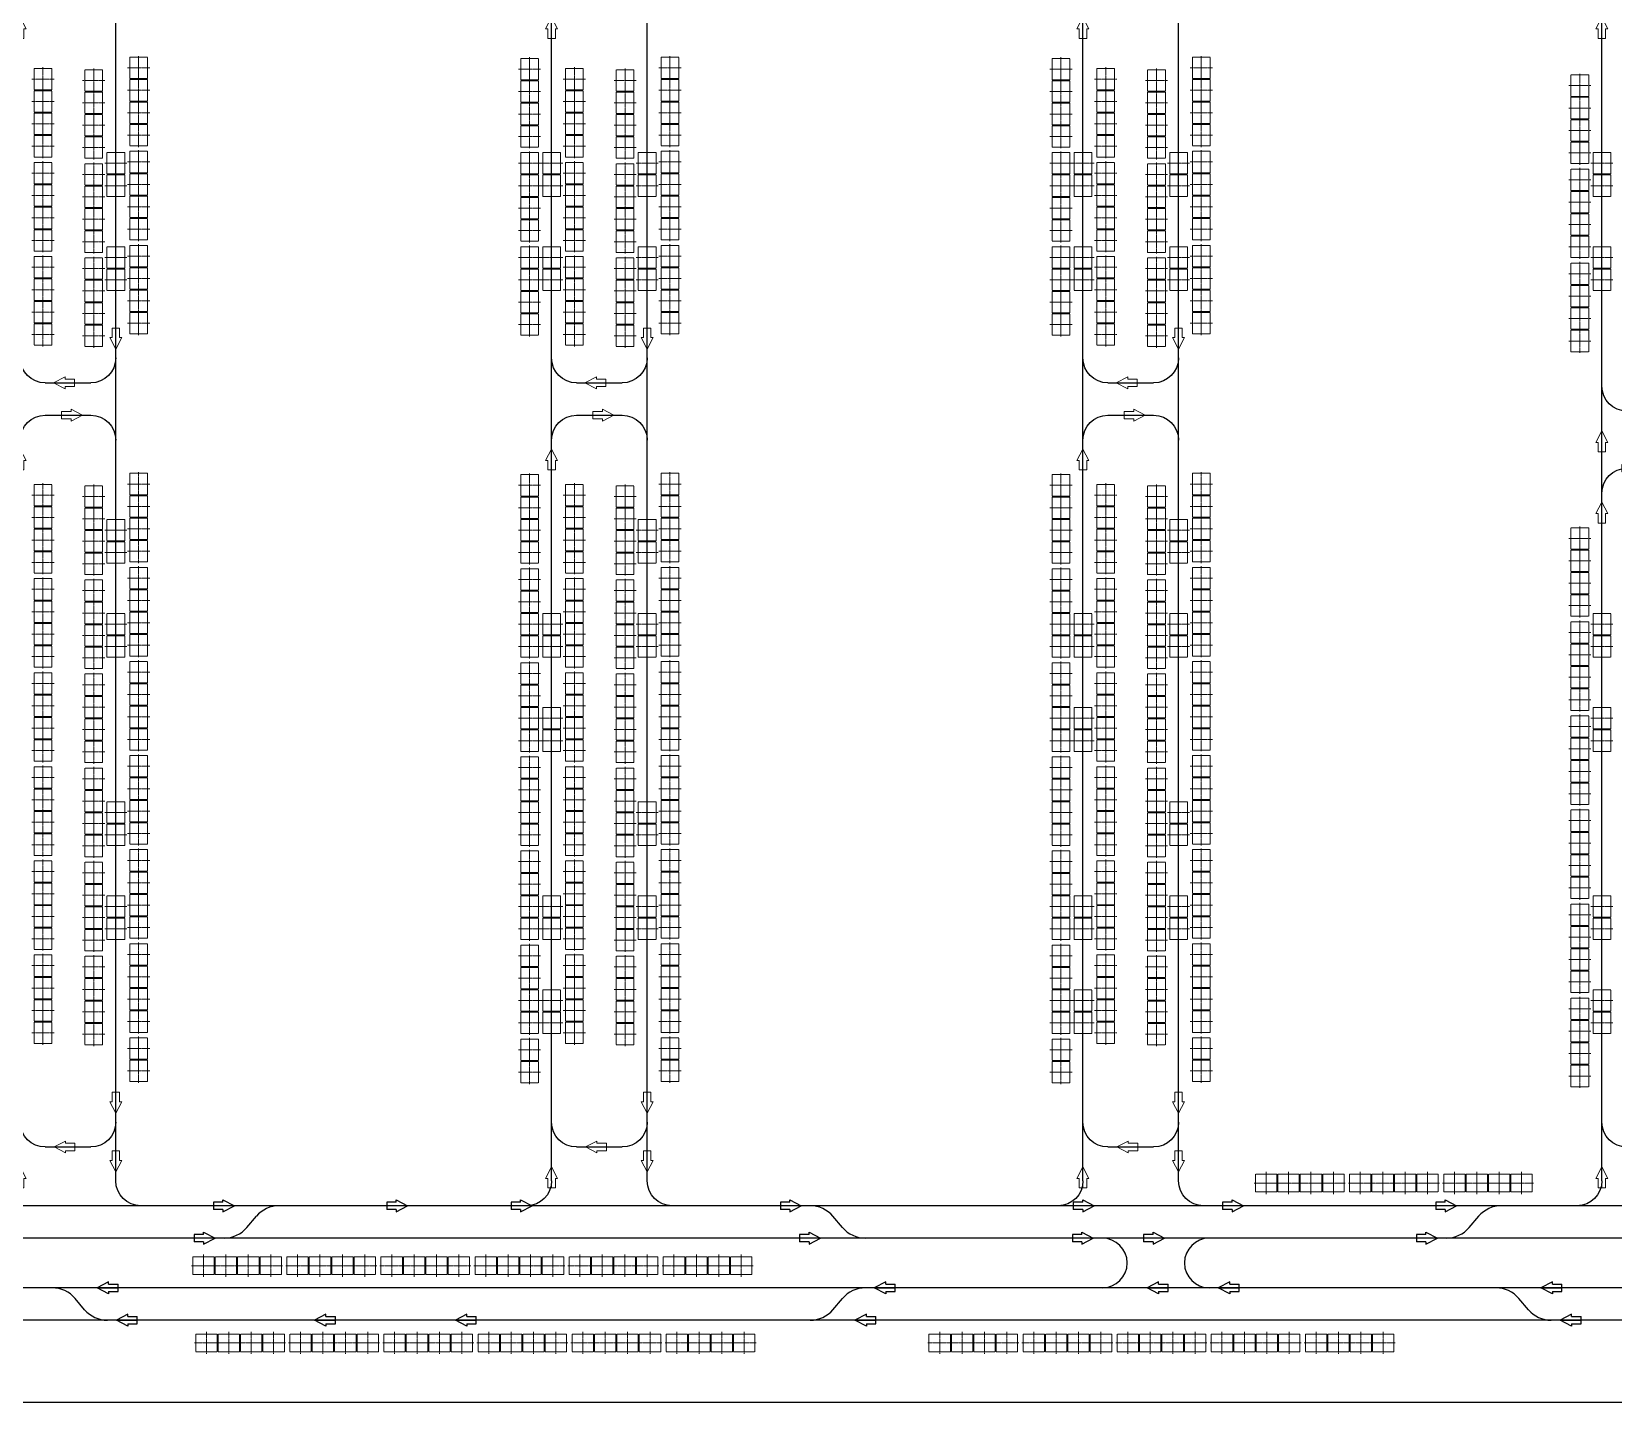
# Model space of a CAD drawing. Header units: millimetres. Extents: x -128 to 670218, y 27186 to 149492.
# Drawn here: x 475056 to 506826, y 27186 to 54722 of the extents above; entities that cross this region are included whole.
import ezdxf

# ---------------------------------------------------------------- set-up
doc = ezdxf.new("R2010")
doc.units = ezdxf.units.MM
doc.linetypes.add('AM_ISO08W050', pattern=[18, 12, -1.5, 3, -1.5])
doc.linetypes.add('XAT-M16_6F_EQ Layout_20211120$0$ACAD_ISO08W100', pattern=[36, 24, -3, 6, -3])
for name, color, linetype, lineweight in [('_CLINE', 4, 'XAT-M16_6F_EQ Layout_20211120$0$ACAD_ISO08W100', 9), ('DIRECT', 40, 'Continuous', 9), ('LINE_EQ', 4, 'AM_ISO08W050', 20), ('LINE_STB', 151, 'Continuous', 30)]:
    doc.layers.add(name, color=color, linetype=linetype, lineweight=lineweight)
doc.layers.add('Rail_H4822(Lower)', color=7, linetype='Continuous')

# ---------------------------------------------------------------- blocks, each defined once
blk = doc.blocks.new('*U3')
at = {"color": 0, "linetype": 'ByBlock'}
for p, q in [((-120, -230), (0, 0)), ((0, 0), (0, -420)), ((120, -230), (0, 0)), ((-75, -230), (-120, -230)), ((-75, -230), (-75, -420)), ((75, -230), (75, -420)), ((75, -230), (120, -230)), ((75, -420), (-75, -420))]:
    blk.add_line(p, q, dxfattribs=at)
blk = doc.blocks.new('A$C31676947')
at = {"layer": 'Rail_H4822(Lower)'}
for p, q in [((500, 47250), (500, 500)), ((2420, 47250), (2420, 500)), ((1000, 46570), (1920, 46570)), ((1000, 31870), (1920, 31870)), ((1000, 31220), (1920, 31220)), ((1000, 16520), (1920, 16520)), ((1000, 15870), (1920, 15870)), ((1000, 1180), (1920, 1180))]:
    blk.add_line(p, q, dxfattribs=at)
for centre, start, end in [((0, 47250), 0, 90), ((2920, 47250), 90, 180), ((1000, 46070), 90, 180), ((1920, 46070), 0, 90), ((1000, 32370), 180, 270), ((1920, 32370), 270, 0), ((1000, 30720), 90, 180), ((1920, 30720), 0, 90), ((0, 23700), 270, 0), ((2920, 23700), 180, 270), ((0, 21700), 0, 90), ((2920, 21700), 90, 180), ((1000, 17020), 180, 270), ((1920, 17020), 270, 0), ((1000, 15370), 90, 180), ((1920, 15370), 0, 90), ((1000, 1680), 180, 270), ((1920, 1680), 270, 0), ((0, 500), 270, 0), ((2920, 500), 180, 270)]:
    blk.add_arc(centre, 500, start, end, dxfattribs=at)
at = {"layer": 'DIRECT'}
for p, rotation in [((500, 46970), 180), ((1180, 46570), 89.99999999999999), ((500, 32550), 180), ((500, 23880), 180), ((500, 17200), 180), ((500, 1860), 180), ((1740, 1180), 270), ((500, 680), 180)]:
    blk.add_blockref('*U3', p, dxfattribs=dict(at, rotation=rotation))
for p in [(2420, 47070), (2420, 45890), (2420, 30540), (2420, 21520), (2420, 15190), (2420, 780)]:
    blk.add_blockref('*U3', p, dxfattribs=at)
at = {"layer": 'DIRECT', "lineweight": -2}
for p, rotation in [((1750, 31870), 270), ((1170, 31220), 89.99999999999999), ((1750, 16520), 270), ((1170, 15870), 89.99999999999999)]:
    blk.add_blockref('*U3', p, dxfattribs=dict(at, rotation=rotation))
blk = doc.blocks.new('A$Ca08771bd')
at = {"layer": 'Rail_H4822(Lower)'}
for p, q in [((500, 47250), (500, 500)), ((2920, 47250), (2920, 500)), ((1000, 46570), (2420, 46570)), ((2290, 42199), (2630, 42357)), ((2000, 41745), (2000, 6005)), ((1000, 32935), (1500, 32935)), ((1500, 31785), (1000, 31785)), ((2300, 27664), (2620, 27480)), ((2300, 17736), (2620, 17920)), ((1000, 13615), (1500, 13615)), ((1500, 12465), (1000, 12465)), ((2290, 5552), (2630, 5394)), ((1000, 1180), (2420, 1180))]:
    blk.add_line(p, q, dxfattribs=at)
for centre, radius, start, end in [((0, 47250), 500, 0, 90), ((3420, 47250), 500, 90, 180), ((1000, 46070), 500, 90, 180), ((2420, 46070), 500, 0, 90), ((2420, 42811), 500, 294.8882, 0), ((2500, 41745), 500, 114.8882, 180), ((1000, 33435), 500, 180, 270), ((1500, 33435), 500, 270, 0), ((1000, 31285), 500, 90, 180), ((1500, 31285), 500, 0, 90), ((2600, 28184), 600, 180, 240), ((2320, 26960), 600, 0, 60), ((0, 23700), 500, 270, 0), ((3420, 23700), 500, 180, 270), ((0, 21700), 500, 0, 90), ((3420, 21700), 500, 90, 180), ((2320, 18440), 600, 300, 0), ((2600, 17216), 600, 120, 180), ((1000, 14115), 500, 180, 270), ((1500, 14115), 500, 270, 0), ((1000, 11965), 500, 90, 180), ((1500, 11965), 500, 0, 90), ((2500, 6005), 500, 180, 245.1118), ((2420, 4940), 500, 0, 65.1118), ((1000, 1680), 500, 180, 270), ((2420, 1680), 500, 270, 0), ((0, 500), 500, 270, 0), ((3420, 500), 500, 180, 270)]:
    blk.add_arc(centre, radius, start, end, dxfattribs=at)
at = {"layer": 'DIRECT'}
for p, rotation in [((500, 46970), 180), ((1180, 46570), 90), ((500, 33615), 180), ((1320, 32935), 270), ((500, 32185), 180), ((1180, 31785), 90), ((500, 23880), 180), ((500, 14295), 180), ((1320, 13615), 270), ((500, 12865), 180), ((1180, 12465), 90), ((500, 1860), 180), ((2240, 1180), 270), ((500, 680), 180)]:
    blk.add_blockref('*U3', p, dxfattribs=dict(at, rotation=rotation))
for p in [(2920, 47070), (2920, 45890), (2920, 41911), (2000, 32535), (2000, 31105), (2920, 21520), (2000, 13215), (2000, 11785), (2920, 780)]:
    blk.add_blockref('*U3', p, dxfattribs=at)
at = {"layer": 'DIRECT', "lineweight": -2}
for p in [(2000, 27287), (2920, 26780), (2920, 17543), (2000, 17036), (2920, 4760)]:
    blk.add_blockref('*U3', p, dxfattribs=at)
blk = doc.blocks.new('*U537')
at = {"color": 0, "linetype": 'ByBlock'}
for p, q in [((-120, -230), (0, 0)), ((0, 0), (0, -420)), ((120, -230), (0, 0)), ((-75, -230), (-120, -230)), ((-75, -230), (-75, -420)), ((75, -230), (75, -420)), ((75, -230), (120, -230)), ((75, -420), (-75, -420))]:
    blk.add_line(p, q, dxfattribs=at)
blk = doc.blocks.new('*U538')
at = {"color": 0, "linetype": 'ByBlock'}
for p, q in [((-120, -230), (0, 0)), ((0, 0), (0, -420)), ((120, -230), (0, 0)), ((-75, -230), (-120, -230)), ((-75, -230), (-75, -420)), ((75, -230), (75, -420)), ((75, -230), (120, -230)), ((75, -420), (-75, -420))]:
    blk.add_line(p, q, dxfattribs=at)
blk = doc.blocks.new('*U508')
at = {"color": 0, "linetype": 'ByBlock'}
for p, q in [((-120, -230), (0, 0)), ((0, 0), (0, -420)), ((120, -230), (0, 0)), ((-75, -230), (-120, -230)), ((-75, -230), (-75, -420)), ((75, -230), (75, -420)), ((75, -230), (120, -230)), ((75, -420), (-75, -420))]:
    blk.add_line(p, q, dxfattribs=at)
blk = doc.blocks.new('*U509')
at = {"color": 0, "linetype": 'ByBlock'}
for p, q in [((-120, -230), (0, 0)), ((0, 0), (0, -420)), ((120, -230), (0, 0)), ((-75, -230), (-120, -230)), ((-75, -230), (-75, -420)), ((75, -230), (75, -420)), ((75, -230), (120, -230)), ((75, -420), (-75, -420))]:
    blk.add_line(p, q, dxfattribs=at)
blk = doc.blocks.new('*U763')
at = {"color": 0, "linetype": 'ByBlock'}
for p, q in [((-120, -230), (0, 0)), ((0, 0), (0, -420)), ((120, -230), (0, 0)), ((-75, -230), (-120, -230)), ((-75, -230), (-75, -420)), ((75, -230), (75, -420)), ((75, -230), (120, -230)), ((75, -420), (-75, -420))]:
    blk.add_line(p, q, dxfattribs=at)
blk = doc.blocks.new('*U730')
at = {"color": 0, "linetype": 'ByBlock'}
for p, q in [((-120, -230), (0, 0)), ((0, 0), (0, -420)), ((120, -230), (0, 0)), ((-75, -230), (-120, -230)), ((-75, -230), (-75, -420)), ((75, -230), (75, -420)), ((75, -230), (120, -230)), ((75, -420), (-75, -420))]:
    blk.add_line(p, q, dxfattribs=at)
blk = doc.blocks.new('*U658')
at = {"color": 0, "linetype": 'ByBlock'}
for p, q in [((-120, -230), (0, 0)), ((0, 0), (0, -420)), ((120, -230), (0, 0)), ((-75, -230), (-120, -230)), ((-75, -230), (-75, -420)), ((75, -230), (75, -420)), ((75, -230), (120, -230)), ((75, -420), (-75, -420))]:
    blk.add_line(p, q, dxfattribs=at)
blk = doc.blocks.new('*U660')
at = {"color": 0, "linetype": 'ByBlock'}
for p, q in [((-120, -230), (0, 0)), ((0, 0), (0, -420)), ((120, -230), (0, 0)), ((-75, -230), (-120, -230)), ((-75, -230), (-75, -420)), ((75, -230), (75, -420)), ((75, -230), (120, -230)), ((75, -420), (-75, -420))]:
    blk.add_line(p, q, dxfattribs=at)
blk = doc.blocks.new('*U694')
at = {"color": 0, "linetype": 'ByBlock'}
for p, q in [((-120, -230), (0, 0)), ((0, 0), (0, -420)), ((120, -230), (0, 0)), ((-75, -230), (-120, -230)), ((-75, -230), (-75, -420)), ((75, -230), (75, -420)), ((75, -230), (120, -230)), ((75, -420), (-75, -420))]:
    blk.add_line(p, q, dxfattribs=at)
blk = doc.blocks.new('*U695')
at = {"color": 0, "linetype": 'ByBlock'}
for p, q in [((-120, -230), (0, 0)), ((0, 0), (0, -420)), ((120, -230), (0, 0)), ((-75, -230), (-120, -230)), ((-75, -230), (-75, -420)), ((75, -230), (75, -420)), ((75, -230), (120, -230)), ((75, -420), (-75, -420))]:
    blk.add_line(p, q, dxfattribs=at)
blk = doc.blocks.new('*U262')
at = {"color": 0, "linetype": 'ByBlock'}
for p, q in [((-120, -230), (0, 0)), ((0, 0), (0, -420)), ((120, -230), (0, 0)), ((-75, -230), (-120, -230)), ((-75, -230), (-75, -420)), ((75, -230), (75, -420)), ((75, -230), (120, -230)), ((75, -420), (-75, -420))]:
    blk.add_line(p, q, dxfattribs=at)
blk = doc.blocks.new('*U263')
at = {"color": 0, "linetype": 'ByBlock'}
for p, q in [((-120, -230), (0, 0)), ((0, 0), (0, -420)), ((120, -230), (0, 0)), ((-75, -230), (-120, -230)), ((-75, -230), (-75, -420)), ((75, -230), (75, -420)), ((75, -230), (120, -230)), ((75, -420), (-75, -420))]:
    blk.add_line(p, q, dxfattribs=at)
blk = doc.blocks.new('*U264')
at = {"color": 0, "linetype": 'ByBlock'}
for p, q in [((-120, -230), (0, 0)), ((0, 0), (0, -420)), ((120, -230), (0, 0)), ((-75, -230), (-120, -230)), ((-75, -230), (-75, -420)), ((75, -230), (75, -420)), ((75, -230), (120, -230)), ((75, -420), (-75, -420))]:
    blk.add_line(p, q, dxfattribs=at)
blk = doc.blocks.new('*U265')
at = {"color": 0, "linetype": 'ByBlock'}
for p, q in [((-120, -230), (0, 0)), ((0, 0), (0, -420)), ((120, -230), (0, 0)), ((-75, -230), (-120, -230)), ((-75, -230), (-75, -420)), ((75, -230), (75, -420)), ((75, -230), (120, -230)), ((75, -420), (-75, -420))]:
    blk.add_line(p, q, dxfattribs=at)
blk = doc.blocks.new('*U266')
at = {"color": 0, "linetype": 'ByBlock'}
for p, q in [((-120, -230), (0, 0)), ((0, 0), (0, -420)), ((120, -230), (0, 0)), ((-75, -230), (-120, -230)), ((-75, -230), (-75, -420)), ((75, -230), (75, -420)), ((75, -230), (120, -230)), ((75, -420), (-75, -420))]:
    blk.add_line(p, q, dxfattribs=at)
blk = doc.blocks.new('*U267')
at = {"color": 0, "linetype": 'ByBlock'}
for p, q in [((-120, -230), (0, 0)), ((0, 0), (0, -420)), ((120, -230), (0, 0)), ((-75, -230), (-120, -230)), ((-75, -230), (-75, -420)), ((75, -230), (75, -420)), ((75, -230), (120, -230)), ((75, -420), (-75, -420))]:
    blk.add_line(p, q, dxfattribs=at)
blk = doc.blocks.new('*U4')
at = {"color": 0, "linetype": 'ByBlock'}
for p, q in [((-120, -230), (0, 0)), ((0, 0), (0, -420)), ((120, -230), (0, 0)), ((-75, -230), (-120, -230)), ((-75, -230), (-75, -420)), ((75, -230), (75, -420)), ((75, -230), (120, -230)), ((75, -420), (-75, -420))]:
    blk.add_line(p, q, dxfattribs=at)
blk = doc.blocks.new('*U5')
at = {"color": 0, "linetype": 'ByBlock'}
for p, q in [((-120, -230), (0, 0)), ((0, 0), (0, -420)), ((120, -230), (0, 0)), ((-75, -230), (-120, -230)), ((-75, -230), (-75, -420)), ((75, -230), (75, -420)), ((75, -230), (120, -230)), ((75, -420), (-75, -420))]:
    blk.add_line(p, q, dxfattribs=at)
blk = doc.blocks.new('*U6')
at = {"color": 0, "linetype": 'ByBlock'}
for p, q in [((-120, -230), (0, 0)), ((0, 0), (0, -420)), ((120, -230), (0, 0)), ((-75, -230), (-120, -230)), ((-75, -230), (-75, -420)), ((75, -230), (75, -420)), ((75, -230), (120, -230)), ((75, -420), (-75, -420))]:
    blk.add_line(p, q, dxfattribs=at)
blk = doc.blocks.new('*U7')
at = {"color": 0, "linetype": 'ByBlock'}
for p, q in [((-120, -230), (0, 0)), ((0, 0), (0, -420)), ((120, -230), (0, 0)), ((-75, -230), (-120, -230)), ((-75, -230), (-75, -420)), ((75, -230), (75, -420)), ((75, -230), (120, -230)), ((75, -420), (-75, -420))]:
    blk.add_line(p, q, dxfattribs=at)
blk = doc.blocks.new('*U8')
at = {"color": 0, "linetype": 'ByBlock'}
for p, q in [((-120, -230), (0, 0)), ((0, 0), (0, -420)), ((120, -230), (0, 0)), ((-75, -230), (-120, -230)), ((-75, -230), (-75, -420)), ((75, -230), (75, -420)), ((75, -230), (120, -230)), ((75, -420), (-75, -420))]:
    blk.add_line(p, q, dxfattribs=at)
blk = doc.blocks.new('*U9')
at = {"color": 0, "linetype": 'ByBlock'}
for p, q in [((-120, -230), (0, 0)), ((0, 0), (0, -420)), ((120, -230), (0, 0)), ((-75, -230), (-120, -230)), ((-75, -230), (-75, -420)), ((75, -230), (75, -420)), ((75, -230), (120, -230)), ((75, -420), (-75, -420))]:
    blk.add_line(p, q, dxfattribs=at)
blk = doc.blocks.new('XAT-M16_6F_EQ Layout_20211120$0$EG-12_FOUP_(01)-pv')
at = {"layer": '_CLINE'}
for p, q in [((0, 211), (0, -235)), ((-239, -12), (239, -12))]:
    blk.add_line(p, q, dxfattribs=at)
at = {"layer": 'LINE_EQ'}
blk.add_lwpolyline([(-215, 166), (-215, -190), (215, -190), (215, 166)], close=True, dxfattribs=at)
blk = doc.blocks.new('A$Cb83e1a90')
at = {"rotation": 89.99999999999999}
for p in [(-955, -909), (-955, -1359), (-955, -1809), (-955, -2259)]:
    blk.add_blockref('XAT-M16_6F_EQ Layout_20211120$0$EG-12_FOUP_(01)-pv', p, dxfattribs=at)

msp = doc.modelspace()

# ---------------------------------------------------------------- linework, layer by layer
msp.add_lwpolyline([(449374, 79986), (524036, 79986), (524036, 27186), (449374, 27186)], close=True)
at = {"layer": 'Rail_H4822(Lower)'}
for p, q in [((667388, 31136), (472028, 31136)), ((479379, 30698), (479571, 30925)), ((491344, 30698), (491152, 30925)), ((503929, 30698), (504121, 30925)), ((668038, 30486), (471361, 30486)), ((665226, 29486), (471361, 29486)), ((476121, 29048), (475929, 29275)), ((491152, 29048), (491344, 29275)), ((505121, 29048), (504929, 29275)), ((475728, 28836), (336538, 28836)), ((669038, 28836), (475728, 28836))]:
    msp.add_line(p, q, dxfattribs=at)
for centre, radius, start, end in [((480028, 30536), 600, 90, 139.6984), ((490694, 30536), 600, 40.3016, 90), ((504578, 30536), 600, 90, 139.6984), ((478921, 31086), 600, 270, 319.6984), ((491801, 31086), 600, 220.3016, 270), ((503471, 31086), 600, 270, 319.6984), ((496561, 29986), 500, 270, 90), ((498711, 29986), 500, 90, 270), ((475471, 28886), 600, 40.3016, 90), ((491801, 28886), 600, 90, 139.6984), ((504471, 28886), 600, 40.3016, 90), ((476578, 29436), 600, 220.3016, 270), ((490694, 29436), 600, 270, 319.6984), ((505578, 29436), 600, 220.3016, 270)]:
    msp.add_arc(centre, radius, start, end, dxfattribs=at)

# ---------------------------------------------------------------- block references
at = {"layer": 'LINE_EQ', "rotation": 89.99999999999999}
for p in [(476735, 52077), (485488, 52077), (487408, 52077), (496161, 52077), (498081, 52077), (506584, 52077), (476735, 51627), (485488, 51627), (487408, 51627), (496161, 51627), (498081, 51627), (506584, 51627), (476735, 50187), (485488, 50187), (487408, 50187), (496161, 50187), (498081, 50187), (506584, 50187), (476735, 49737), (485488, 49737), (487408, 49737), (496161, 49737), (498081, 49737), (506584, 49737), (476735, 44708), (487408, 44708), (498081, 44708), (476735, 44258), (487408, 44258), (498081, 44258), (476735, 42818), (485488, 42818), (487408, 42818), (496161, 42818), (498081, 42818), (506584, 42818), (476735, 42368), (485488, 42368), (487408, 42368), (496161, 42368), (498081, 42368), (506584, 42368), (485488, 40928), (496161, 40928), (506584, 40928), (485488, 40478), (496161, 40478), (506584, 40478), (476735, 39038), (487408, 39038), (498081, 39038), (476735, 38588), (487408, 38588), (498081, 38588), (476735, 37148), (485488, 37148), (487408, 37148), (496161, 37148), (498081, 37148), (506584, 37148), (476735, 36698), (485488, 36698), (487408, 36698), (496161, 36698), (498081, 36698), (506584, 36698), (485488, 35258), (496161, 35258), (506584, 35258), (485488, 34808), (496161, 34808), (506584, 34808)]:
    msp.add_blockref('XAT-M16_6F_EQ Layout_20211120$0$EG-12_FOUP_(01)-pv', p, dxfattribs=at)
at = {"layer": 'LINE_STB'}
for p, rotation in [((477192, 53993), 89.99999999999999), ((485045, 53967), 89.99999999999999), ((487865, 53993), 89.99999999999999), ((495718, 53967), 89.99999999999999), ((498538, 53993), 89.99999999999999), ((475272, 53768), 89.99999999999999), ((476292, 53742), 89.99999999999999), ((477192, 53543), 89.99999999999999), ((485045, 53517), 89.99999999999999), ((485945, 53768), 89.99999999999999), ((486965, 53742), 89.99999999999999), ((487865, 53543), 89.99999999999999), ((495718, 53517), 89.99999999999999), ((496618, 53768), 89.99999999999999), ((497638, 53742), 89.99999999999999), ((498538, 53543), 89.99999999999999), ((475272, 53318), 89.99999999999999), ((476292, 53292), 89.99999999999999), ((485945, 53318), 89.99999999999999), ((486965, 53292), 89.99999999999999), ((496618, 53318), 89.99999999999999), ((497638, 53292), 89.99999999999999), ((475272, 52868), 89.99999999999999), ((476292, 52842), 89.99999999999999), ((477192, 53093), 89.99999999999999), ((485045, 53067), 89.99999999999999), ((485945, 52868), 89.99999999999999), ((486965, 52842), 89.99999999999999), ((487865, 53093), 89.99999999999999), ((495718, 53067), 89.99999999999999), ((496618, 52868), 89.99999999999999), ((497638, 52842), 89.99999999999999), ((498538, 53093), 89.99999999999999), ((477192, 52643), 89.99999999999999), ((485045, 52617), 89.99999999999999), ((487865, 52643), 89.99999999999999), ((495718, 52617), 89.99999999999999), ((498538, 52643), 89.99999999999999), ((475272, 52418), 89.99999999999999), ((476292, 52392), 89.99999999999999), ((485945, 52418), 89.99999999999999), ((486965, 52392), 89.99999999999999), ((496618, 52418), 89.99999999999999), ((497638, 52392), 89.99999999999999), ((475272, 51878), 89.99999999999999), ((477192, 52103), 89.99999999999999), ((485045, 52077), 89.99999999999999), ((485945, 51878), 89.99999999999999), ((487865, 52103), 89.99999999999999), ((495718, 52077), 89.99999999999999), ((496618, 51878), 89.99999999999999), ((498538, 52103), 89.99999999999999), ((476292, 51852), 89.99999999999999), ((477192, 51653), 89.99999999999999), ((485045, 51627), 89.99999999999999), ((486965, 51852), 89.99999999999999), ((487865, 51653), 89.99999999999999), ((495718, 51627), 89.99999999999999), ((497638, 51852), 89.99999999999999), ((498538, 51653), 89.99999999999999), ((475272, 51428), 89.99999999999999), ((476292, 51402), 89.99999999999999), ((485945, 51428), 89.99999999999999), ((486965, 51402), 89.99999999999999), ((496618, 51428), 89.99999999999999), ((497638, 51402), 89.99999999999999), ((475272, 50978), 89.99999999999999), ((476292, 50952), 89.99999999999999), ((477192, 51203), 89.99999999999999), ((485045, 51177), 89.99999999999999), ((485945, 50978), 89.99999999999999), ((486965, 50952), 89.99999999999999), ((487865, 51203), 89.99999999999999), ((495718, 51177), 89.99999999999999), ((496618, 50978), 89.99999999999999), ((497638, 50952), 89.99999999999999), ((498538, 51203), 89.99999999999999), ((477192, 50753), 89.99999999999999), ((485045, 50727), 89.99999999999999), ((487865, 50753), 89.99999999999999), ((495718, 50727), 89.99999999999999), ((498538, 50753), 89.99999999999999), ((475272, 50528), 89.99999999999999), ((476292, 50502), 89.99999999999999), ((485945, 50528), 89.99999999999999), ((486965, 50502), 89.99999999999999), ((496618, 50528), 89.99999999999999), ((497638, 50502), 89.99999999999999), ((475272, 49988), 89.99999999999999), ((476292, 49962), 89.99999999999999), ((477192, 50213), 89.99999999999999), ((485045, 50187), 89.99999999999999), ((485945, 49988), 89.99999999999999), ((486965, 49962), 89.99999999999999), ((487865, 50213), 89.99999999999999), ((495718, 50187), 89.99999999999999), ((496618, 49988), 89.99999999999999), ((497638, 49962), 89.99999999999999), ((498538, 50213), 89.99999999999999), ((477192, 49763), 89.99999999999999), ((485045, 49737), 89.99999999999999), ((487865, 49763), 89.99999999999999), ((495718, 49737), 89.99999999999999), ((498538, 49763), 89.99999999999999), ((475272, 49538), 89.99999999999999), ((476292, 49512), 89.99999999999999), ((485945, 49538), 89.99999999999999), ((486965, 49512), 89.99999999999999), ((496618, 49538), 89.99999999999999), ((497638, 49512), 89.99999999999999), ((475272, 49088), 89.99999999999999), ((476292, 49062), 89.99999999999999), ((477192, 49313), 89.99999999999999), ((485045, 49287), 89.99999999999999), ((485945, 49088), 89.99999999999999), ((486965, 49062), 89.99999999999999), ((487865, 49313), 89.99999999999999), ((495718, 49287), 89.99999999999999), ((496618, 49088), 89.99999999999999), ((497638, 49062), 89.99999999999999), ((498538, 49313), 89.99999999999999), ((477192, 48863), 89.99999999999999), ((485045, 48837), 89.99999999999999), ((487865, 48863), 89.99999999999999), ((495718, 48837), 89.99999999999999), ((498538, 48863), 89.99999999999999), ((475272, 48638), 89.99999999999999), ((476292, 48612), 89.99999999999999), ((485945, 48638), 89.99999999999999), ((486965, 48612), 89.99999999999999), ((496618, 48638), 89.99999999999999), ((497638, 48612), 89.99999999999999), ((477192, 45634), 89.99999999999999), ((485045, 45608), 89.99999999999999), ((487865, 45634), 89.99999999999999), ((495718, 45608), 89.99999999999999), ((498538, 45634), 89.99999999999999), ((475272, 45409), 89.99999999999999), ((476292, 45383), 89.99999999999999), ((485945, 45409), 89.99999999999999), ((486965, 45383), 89.99999999999999), ((496618, 45409), 89.99999999999999), ((497638, 45383), 89.99999999999999), ((475272, 44959), 89.99999999999999), ((476292, 44933), 89.99999999999999), ((477192, 45184), 89.99999999999999), ((485045, 45158), 89.99999999999999), ((485945, 44959), 89.99999999999999), ((486965, 44933), 89.99999999999999), ((487865, 45184), 89.99999999999999), ((495718, 45158), 89.99999999999999), ((496618, 44959), 89.99999999999999), ((497638, 44933), 89.99999999999999), ((498538, 45184), 89.99999999999999), ((477192, 44734), 89.99999999999999), ((485045, 44708), 89.99999999999999), ((487865, 44734), 89.99999999999999), ((495718, 44708), 89.99999999999999), ((498538, 44734), 89.99999999999999), ((475272, 44509), 89.99999999999999), ((476292, 44483), 89.99999999999999), ((477192, 44284), 89.99999999999999), ((485045, 44258), 89.99999999999999), ((485945, 44509), 89.99999999999999), ((486965, 44483), 89.99999999999999), ((487865, 44284), 89.99999999999999), ((495718, 44258), 89.99999999999999), ((496618, 44509), 89.99999999999999), ((497638, 44483), 89.99999999999999), ((498538, 44284), 89.99999999999999), ((475272, 44059), 89.99999999999999), ((476292, 44033), 89.99999999999999), ((485945, 44059), 89.99999999999999), ((486965, 44033), 89.99999999999999), ((496618, 44059), 89.99999999999999), ((497638, 44033), 89.99999999999999), ((477192, 43744), 89.99999999999999), ((485045, 43718), 89.99999999999999), ((487865, 43744), 89.99999999999999), ((495718, 43718), 89.99999999999999), ((498538, 43744), 89.99999999999999), ((475272, 43519), 89.99999999999999), ((476292, 43493), 89.99999999999999), ((477192, 43294), 89.99999999999999), ((485945, 43519), 89.99999999999999), ((486965, 43493), 89.99999999999999), ((487865, 43294), 89.99999999999999), ((496618, 43519), 89.99999999999999), ((497638, 43493), 89.99999999999999), ((498538, 43294), 89.99999999999999), ((475272, 43069), 89.99999999999999), ((476292, 43043), 89.99999999999999), ((485045, 43268), 89.99999999999999), ((485945, 43069), 89.99999999999999), ((486965, 43043), 89.99999999999999), ((495718, 43268), 89.99999999999999), ((496618, 43069), 89.99999999999999), ((497638, 43043), 89.99999999999999), ((477192, 42844), 89.99999999999999), ((485045, 42818), 89.99999999999999), ((487865, 42844), 89.99999999999999), ((495718, 42818), 89.99999999999999), ((498538, 42844), 89.99999999999999), ((475272, 42619), 89.99999999999999), ((476292, 42593), 89.99999999999999), ((477192, 42394), 89.99999999999999), ((485045, 42368), 89.99999999999999), ((485945, 42619), 89.99999999999999), ((486965, 42593), 89.99999999999999), ((487865, 42394), 89.99999999999999), ((495718, 42368), 89.99999999999999), ((496618, 42619), 89.99999999999999), ((497638, 42593), 89.99999999999999), ((498538, 42394), 89.99999999999999), ((475272, 42169), 89.99999999999999), ((476292, 42143), 89.99999999999999), ((485945, 42169), 89.99999999999999), ((486965, 42143), 89.99999999999999), ((496618, 42169), 89.99999999999999), ((497638, 42143), 89.99999999999999), ((477192, 41854), 89.99999999999999), ((485045, 41828), 89.99999999999999), ((487865, 41854), 89.99999999999999), ((495718, 41828), 89.99999999999999), ((498538, 41854), 89.99999999999999), ((475272, 41629), 89.99999999999999), ((476292, 41603), 89.99999999999999), ((477192, 41404), 89.99999999999999), ((485945, 41629), 89.99999999999999), ((486965, 41603), 89.99999999999999), ((487865, 41404), 89.99999999999999), ((496618, 41629), 89.99999999999999), ((497638, 41603), 89.99999999999999), ((498538, 41404), 89.99999999999999), ((475272, 41179), 89.99999999999999), ((476292, 41153), 89.99999999999999), ((485045, 41378), 89.99999999999999), ((485945, 41179), 89.99999999999999), ((486965, 41153), 89.99999999999999), ((495718, 41378), 89.99999999999999), ((496618, 41179), 89.99999999999999), ((497638, 41153), 89.99999999999999), ((477192, 40954), 89.99999999999999), ((485045, 40928), 89.99999999999999), ((487865, 40954), 89.99999999999999), ((495718, 40928), 89.99999999999999), ((498538, 40954), 89.99999999999999), ((475272, 40729), 89.99999999999999), ((476292, 40703), 89.99999999999999), ((477192, 40504), 89.99999999999999), ((485045, 40478), 89.99999999999999), ((485945, 40729), 89.99999999999999), ((486965, 40703), 89.99999999999999), ((487865, 40504), 89.99999999999999), ((495718, 40478), 89.99999999999999), ((496618, 40729), 89.99999999999999), ((497638, 40703), 89.99999999999999), ((498538, 40504), 89.99999999999999), ((475272, 40279), 89.99999999999999), ((476292, 40253), 89.99999999999999), ((485945, 40279), 89.99999999999999), ((486965, 40253), 89.99999999999999), ((496618, 40279), 89.99999999999999), ((497638, 40253), 89.99999999999999), ((477192, 39964), 89.99999999999999), ((485045, 39938), 89.99999999999999), ((487865, 39964), 89.99999999999999), ((495718, 39938), 89.99999999999999), ((498538, 39964), 89.99999999999999), ((475272, 39739), 89.99999999999999), ((476292, 39713), 89.99999999999999), ((477192, 39514), 89.99999999999999), ((485045, 39488), 89.99999999999999), ((485945, 39739), 89.99999999999999), ((486965, 39713), 89.99999999999999), ((487865, 39514), 89.99999999999999), ((495718, 39488), 89.99999999999999), ((496618, 39739), 89.99999999999999), ((497638, 39713), 89.99999999999999), ((498538, 39514), 89.99999999999999), ((475272, 39289), 89.99999999999999), ((476292, 39263), 89.99999999999999), ((485945, 39289), 89.99999999999999), ((486965, 39263), 89.99999999999999), ((496618, 39289), 89.99999999999999), ((497638, 39263), 89.99999999999999), ((475272, 38839), 89.99999999999999), ((477192, 39064), 89.99999999999999), ((485045, 39038), 89.99999999999999), ((485945, 38839), 89.99999999999999), ((487865, 39064), 89.99999999999999), ((495718, 39038), 89.99999999999999), ((496618, 38839), 89.99999999999999), ((498538, 39064), 89.99999999999999), ((476292, 38813), 89.99999999999999), ((477192, 38614), 89.99999999999999), ((485045, 38588), 89.99999999999999), ((486965, 38813), 89.99999999999999), ((487865, 38614), 89.99999999999999), ((495718, 38588), 89.99999999999999), ((497638, 38813), 89.99999999999999), ((498538, 38614), 89.99999999999999), ((475272, 38389), 89.99999999999999), ((476292, 38363), 89.99999999999999), ((485945, 38389), 89.99999999999999), ((486965, 38363), 89.99999999999999), ((496618, 38389), 89.99999999999999), ((497638, 38363), 89.99999999999999), ((477192, 38074), 89.99999999999999), ((485045, 38048), 89.99999999999999), ((487865, 38074), 89.99999999999999), ((495718, 38048), 89.99999999999999), ((498538, 38074), 89.99999999999999), ((475272, 37849), 89.99999999999999), ((476292, 37823), 89.99999999999999), ((477192, 37624), 89.99999999999999), ((485045, 37598), 89.99999999999999), ((485945, 37849), 89.99999999999999), ((486965, 37823), 89.99999999999999), ((487865, 37624), 89.99999999999999), ((495718, 37598), 89.99999999999999), ((496618, 37849), 89.99999999999999), ((497638, 37823), 89.99999999999999), ((498538, 37624), 89.99999999999999), ((475272, 37399), 89.99999999999999), ((476292, 37373), 89.99999999999999), ((485945, 37399), 89.99999999999999), ((486965, 37373), 89.99999999999999), ((496618, 37399), 89.99999999999999), ((497638, 37373), 89.99999999999999), ((475272, 36949), 89.99999999999999), ((477192, 37174), 89.99999999999999), ((485045, 37148), 89.99999999999999), ((485945, 36949), 89.99999999999999), ((487865, 37174), 89.99999999999999), ((495718, 37148), 89.99999999999999), ((496618, 36949), 89.99999999999999), ((498538, 37174), 89.99999999999999), ((476292, 36923), 89.99999999999999), ((477192, 36724), 89.99999999999999), ((485045, 36698), 89.99999999999999), ((486965, 36923), 89.99999999999999), ((487865, 36724), 89.99999999999999), ((495718, 36698), 89.99999999999999), ((497638, 36923), 89.99999999999999), ((498538, 36724), 89.99999999999999), ((475272, 36499), 89.99999999999999), ((476292, 36473), 89.99999999999999), ((485945, 36499), 89.99999999999999), ((486965, 36473), 89.99999999999999), ((496618, 36499), 89.99999999999999), ((497638, 36473), 89.99999999999999), ((477192, 36184), 89.99999999999999), ((485045, 36158), 89.99999999999999), ((487865, 36184), 89.99999999999999), ((495718, 36158), 89.99999999999999), ((498538, 36184), 89.99999999999999), ((475272, 35959), 89.99999999999999), ((476292, 35933), 89.99999999999999), ((477192, 35734), 89.99999999999999), ((485045, 35708), 89.99999999999999), ((485945, 35959), 89.99999999999999), ((486965, 35933), 89.99999999999999), ((487865, 35734), 89.99999999999999), ((495718, 35708), 89.99999999999999), ((496618, 35959), 89.99999999999999), ((497638, 35933), 89.99999999999999), ((498538, 35734), 89.99999999999999), ((475272, 35509), 89.99999999999999), ((476292, 35483), 89.99999999999999), ((485945, 35509), 89.99999999999999), ((486965, 35483), 89.99999999999999), ((496618, 35509), 89.99999999999999), ((497638, 35483), 89.99999999999999), ((475272, 35059), 89.99999999999999), ((476292, 35033), 89.99999999999999), ((477192, 35284), 89.99999999999999), ((485045, 35258), 89.99999999999999), ((485945, 35059), 89.99999999999999), ((486965, 35033), 89.99999999999999), ((487865, 35284), 89.99999999999999), ((495718, 35258), 89.99999999999999), ((496618, 35059), 89.99999999999999), ((497638, 35033), 89.99999999999999), ((498538, 35284), 89.99999999999999), ((477192, 34834), 89.99999999999999), ((485045, 34808), 89.99999999999999), ((487865, 34834), 89.99999999999999), ((495718, 34808), 89.99999999999999), ((498538, 34834), 89.99999999999999), ((475272, 34609), 89.99999999999999), ((476292, 34583), 89.99999999999999), ((485945, 34609), 89.99999999999999), ((486965, 34583), 89.99999999999999), ((496618, 34609), 89.99999999999999), ((497638, 34583), 89.99999999999999), ((477192, 34294), 89.99999999999999), ((485045, 34268), 89.99999999999999), ((487865, 34294), 89.99999999999999), ((495718, 34268), 89.99999999999999), ((498538, 34294), 89.99999999999999), ((477192, 33844), 89.99999999999999), ((485045, 33818), 89.99999999999999), ((487865, 33844), 89.99999999999999), ((495718, 33818), 89.99999999999999), ((498538, 33844), 89.99999999999999), ((499853, 31580), 180), ((500303, 31580), 180), ((500753, 31580), 180), ((501203, 31580), 180), ((501743, 31580), 180), ((502193, 31580), 180), ((502643, 31580), 180), ((503093, 31580), 180), ((503633, 31580), 180), ((504083, 31580), 180), ((504533, 31580), 180), ((504983, 31580), 180), ((478508, 29919), 180), ((478958, 29919), 180), ((479408, 29919), 180), ((479858, 29919), 180), ((480398, 29919), 180), ((480848, 29919), 180), ((481298, 29919), 180), ((481748, 29919), 180), ((482288, 29919), 180), ((482738, 29919), 180), ((483188, 29919), 180), ((483638, 29919), 180), ((484178, 29919), 180), ((484628, 29919), 180), ((485078, 29919), 180), ((485528, 29919), 180), ((486068, 29919), 180), ((486518, 29919), 180), ((486968, 29919), 180), ((487418, 29919), 180), ((487958, 29919), 180), ((488408, 29919), 180), ((488858, 29919), 180), ((489308, 29919), 180), ((478567, 28369), 180), ((479017, 28369), 180), ((479467, 28369), 180), ((479917, 28369), 180), ((480457, 28369), 180), ((480907, 28369), 180), ((481357, 28369), 180), ((481807, 28369), 180), ((482347, 28369), 180), ((482797, 28369), 180), ((483247, 28369), 180), ((483697, 28369), 180), ((484237, 28369), 180), ((484687, 28369), 180), ((485137, 28369), 180), ((485587, 28369), 180), ((486127, 28369), 180), ((486577, 28369), 180), ((487027, 28369), 180), ((487477, 28369), 180), ((488017, 28369), 180), ((488467, 28369), 180), ((488917, 28369), 180), ((489367, 28369), 180), ((493295, 28369), 180), ((493745, 28369), 180), ((494195, 28369), 180), ((494645, 28369), 180), ((495185, 28369), 180), ((495635, 28369), 180), ((496085, 28369), 180), ((496535, 28369), 180), ((497075, 28369), 180), ((497525, 28369), 180), ((497975, 28369), 180), ((498425, 28369), 180), ((498965, 28369), 180), ((499415, 28369), 180), ((499865, 28369), 180), ((500315, 28369), 180), ((500855, 28369), 180), ((501305, 28369), 180), ((501755, 28369), 180), ((502205, 28369), 180)]:
    msp.add_blockref('XAT-M16_6F_EQ Layout_20211120$0$EG-12_FOUP_(01)-pv', p, dxfattribs=dict(at, rotation=rotation))
for p in [(507096, 54546), (507096, 52656), (507096, 50766), (507096, 45451), (507096, 43561), (507096, 41671), (507096, 39781), (507096, 37891), (507096, 36001)]:
    msp.add_blockref('A$Cb83e1a90', p, dxfattribs=at)
at = {"layer": 'Rail_H4822(Lower)', "xscale": -1}
for name, p, rotation in [('A$C31676947', (474327, 78886), 180), ('A$C31676947', (485000, 78886), 180), ('A$C31676947', (495673, 78886), 180), ('A$Ca08771bd', (506096, 78886), 180), ('*U6', (479128, 31136), 270), ('*U730', (482608, 31136), 270), ('*U660', (485108, 31136), 270), ('*U266', (490515, 31136), 270), ('*U763', (496398, 31136), 270), ('*U658', (499398, 31136), 270), ('*U262', (503678, 31136), 270), ('*U7', (478741, 30486), 270), ('*U267', (490901, 30486), 270), ('*U508', (496381, 30486), 270), ('*U538', (497811, 30486), 270), ('*U263', (503291, 30486), 270), ('*U9', (476371, 29486), 90), ('*U5', (491981, 29486), 90), ('*U509', (497461, 29486), 90), ('*U537', (498891, 29486), 90), ('*U265', (505371, 29486), 90), ('*U8', (476758, 28836), 90), ('*U695', (480738, 28836), 90), ('*U694', (483568, 28836), 90), ('*U4', (491594, 28836), 90), ('*U264', (505758, 28836), 90)]:
    msp.add_blockref(name, p, dxfattribs=dict(at, rotation=rotation))

doc.saveas('drawing.dxf')
